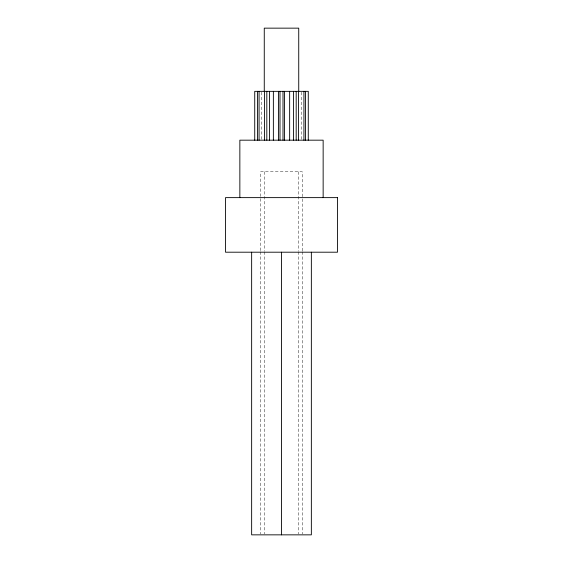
<?xml version="1.0" encoding="UTF-8"?>
<svg xmlns="http://www.w3.org/2000/svg" width="563" height="563" viewBox="0 0 563 563"><rect width="100%" height="100%" fill="white"/><g stroke="black" fill="none" stroke-linecap="round" stroke-linejoin="round"><path stroke-width="0.42" stroke-dasharray="2.81 2.11" d="M302.324 250.894L302.324 171.771L260.676 171.771L260.676 250.894M302.324 251.774L302.324 533.97M301.43 92.212L301.444 139.3M298.524 171.771L298.524 250.894M298.524 251.774L298.524 533.97M264.462 171.771L264.462 250.894M264.462 251.774L264.462 533.97M261.57 92.212L261.556 139.3M260.676 251.774L260.676 533.97"/><path stroke-width="0.84" d="M323.148 197.627L323.148 140.173L239.852 140.173L239.852 197.627M311.353 252.203L311.353 534.85L251.647 534.85L251.647 252.203M308.271 140.173L308.271 91.347L254.729 91.347L254.729 140.173M305.435 91.347L305.435 140.173M303.929 91.347L303.929 140.173M298.735 91.347L298.735 28.15L264.265 28.15L264.265 91.347M298.524 91.347L298.524 140.173M296.18 91.347L296.18 140.173M293.583 91.347L293.583 140.173M289.642 91.347L289.642 140.173M284.421 91.347L284.421 140.173M282.999 91.347L282.999 140.173M281.5 252.203L281.5 534.85M280.001 91.347L280.001 140.173M278.579 91.347L278.579 140.173M273.365 91.347L273.365 140.173M269.417 91.347L269.417 140.173M266.82 91.347L266.82 140.173M264.483 91.347L264.483 140.173M259.071 91.347L259.071 140.173M257.565 91.347L257.565 140.173M337.483 197.627L225.517 197.627L225.517 252.203L337.483 252.203L337.483 197.627"/></g></svg>
